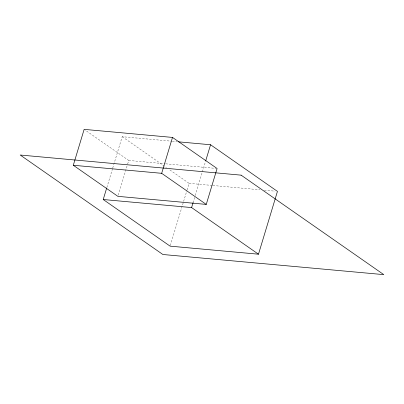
<?xml version="1.0" encoding="UTF-8"?>
<svg xmlns="http://www.w3.org/2000/svg" width="404" height="404" viewBox="0 0 404 404"><rect width="100%" height="100%" fill="white"/><g stroke="black" fill="none" stroke-linecap="round" stroke-linejoin="round"><path stroke-width="0.3" stroke-dasharray="2.02 1.52" d="M106.878 187.441L112.529 168.715M112.711 168.109L122.195 136.698L171.705 141.213M118.251 195.157L127.462 164.64M127.644 164.044L128.73 160.454L84.653 129.724M170.296 245.546L183.426 202.056M183.608 201.45L186.89 190.577M187.072 189.976L189.077 183.33L169.013 169.342M193.056 202.742L195.061 196.097M195.243 195.491L205.454 161.666M172.331 141.269L177.346 141.728M128.73 160.454L165.074 163.766M165.706 163.822L215.842 168.392M189.077 183.33L212.267 185.446M212.893 185.502L259.898 189.784M264.282 190.183L274.937 191.158M122.195 136.698L166.443 167.549"/><path stroke-width="0.61" d="M73.301 165.266L84.138 129.366L172.508 137.421L217.094 168.508L206.257 204.404L117.887 196.349L73.301 165.266L161.666 173.316L206.257 204.404M178.598 141.839L210.565 144.753L277.447 191.385L258.479 254.202L170.114 246.152L103.227 199.52L106.696 188.042M161.666 173.316L172.508 137.421M258.479 254.202L191.597 207.57L193.056 202.742M205.636 161.06L210.565 144.753M103.227 199.52L191.597 207.57M241.117 175.154L20.2 155.02L162.883 254.5L383.8 274.634L241.117 175.154"/></g></svg>
